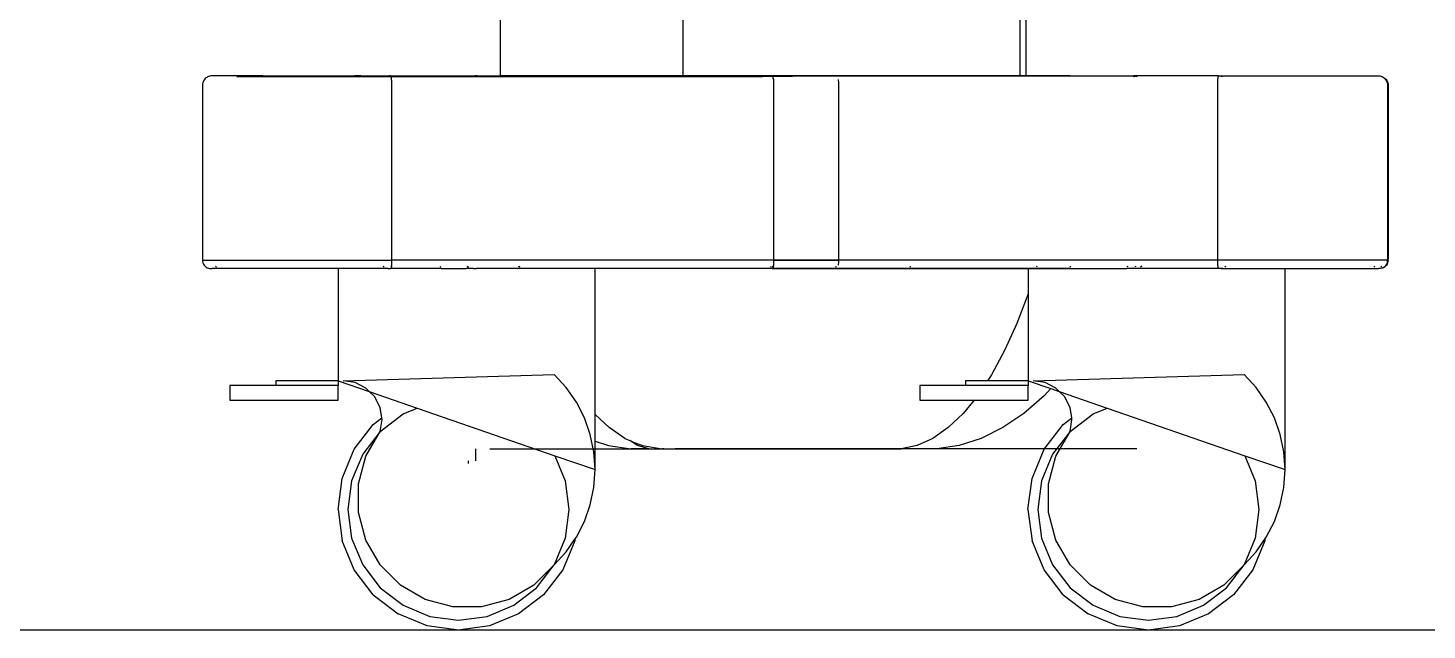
# Model space of a CAD drawing. Header units: centimetres. Extents: x 127 to 455, y 35 to 178.
# Drawn here: x 331.3 to 389.4, y 35.5 to 60.5 of the extents above; entities that cross this region are included whole.
import ezdxf

# ---------------------------------------------------------------- set-up
doc = ezdxf.new("R2010")
doc.units = ezdxf.units.CM
doc.layers.add('Edges', color=7, linetype='Continuous')

# ---------------------------------------------------------------- blocks, each defined once
blk = doc.blocks.new('Philips+Ultrasound+ls')
at = {"layer": 'Edges'}
for p, q in [((-20.114, -45.589), (-20.114, 2.367)), ((-5.875, -45.619), (-5.875, 2.367)), ((-5.866, -45.589), (-5.866, 2.367)), ((-27.699, -45.589), (-27.699, -40.057)), ((-6.121, -45.589), (-6.121, -42.919)), ((-40.06, -45.884), (-40.071, -45.936)), ((-40.041, -45.835), (-40.06, -45.884)), ((-40.017, -45.788), (-40.041, -45.835)), ((-39.986, -45.744), (-40.017, -45.788)), ((-39.951, -45.705), (-39.986, -45.744)), ((-39.91, -45.671), (-39.951, -45.705)), ((-39.866, -45.642), (-39.91, -45.671)), ((-39.818, -45.619), (-39.866, -45.642)), ((-39.809, -45.619), (-39.818, -45.619)), ((-39.767, -45.602), (-39.809, -45.619)), ((-39.759, -45.602), (-39.767, -45.602)), ((-39.715, -45.592), (-39.759, -45.602)), ((-39.707, -45.592), (-39.715, -45.592)), ((-39.662, -45.589), (-39.707, -45.592)), ((-37.56, -45.589), (-39.662, -45.589)), ((-38.64, -45.633), (-4.042, -45.589)), ((-22.52, -45.633), (-38.64, -45.633)), ((-37.56, -45.589), (-37.56, -45.619)), ((-37.56, -45.589), (-36.36, -45.589)), ((-36.36, -45.589), (-36.36, -45.619)), ((-36.36, -45.589), (-34.96, -45.589)), ((-34.96, -45.589), (-34.96, -45.619)), ((-34.96, -45.589), (-33.76, -45.589)), ((-33.76, -45.589), (-33.76, -45.619)), ((-33.496, -45.589), (-33.76, -45.589)), ((-33.496, -45.589), (-32.313, -45.592)), ((-32.366, -45.602), (-32.417, -45.619)), ((-32.313, -45.592), (-32.366, -45.602)), ((-32.26, -45.589), (-32.313, -45.592)), ((-32.26, -45.589), (-28.742, -45.592)), ((-32.24, -45.642), (-32.235, -45.671)), ((-32.235, -45.671), (-32.231, -45.705)), ((-32.231, -45.705), (-32.228, -45.744)), ((-32.228, -45.744), (-32.225, -45.788)), ((-32.225, -45.788), (-32.222, -45.835)), ((-32.222, -45.835), (-32.22, -45.884)), ((-32.22, -45.884), (-32.219, -45.936)), ((-28.813, -45.602), (-28.882, -45.619)), ((-28.742, -45.592), (-28.813, -45.602)), ((-28.67, -45.589), (-28.742, -45.592)), ((-28.67, -45.589), (-27.699, -45.589)), ((-27.699, -45.619), (-27.699, -45.589)), ((-20.114, -45.589), (-27.699, -45.589)), ((-16.814, -45.633), (-22.52, -45.633)), ((-20.114, -45.619), (-20.114, -45.589)), ((-13.763, -45.589), (-20.114, -45.589)), ((-16.42, -45.602), (-16.437, -45.619)), ((-16.409, -45.596), (-16.42, -45.602)), ((-16.382, -45.592), (-16.379, -45.602)), ((-16.379, -45.602), (-16.376, -45.619)), ((-16.373, -45.642), (-16.376, -45.619)), ((-16.371, -45.671), (-16.373, -45.642)), ((-16.368, -45.705), (-16.371, -45.671)), ((-16.368, -45.705), (-16.366, -45.744)), ((-16.366, -45.744), (-16.364, -45.788)), ((-16.364, -45.788), (-16.363, -45.835)), ((-16.363, -45.835), (-16.362, -45.884)), ((-16.362, -45.884), (-16.361, -45.936)), ((-16.313, -45.589), (-6.121, -45.589)), ((-13.763, -45.619), (-13.763, -45.589)), ((-5.866, -45.589), (-13.763, -45.589)), ((-13.681, -45.744), (-13.674, -45.788)), ((-13.674, -45.788), (-13.667, -45.835)), ((-13.667, -45.835), (-13.663, -45.884)), ((-13.663, -45.884), (-13.66, -45.936)), ((-6.121, -45.619), (-6.121, -45.589)), ((-6.121, -45.589), (-1.477, -45.589)), ((-5.866, -45.619), (-5.866, -45.589)), ((-4.042, -45.589), (-5.866, -45.589)), ((-4.042, -45.589), (-4.042, -45.619)), ((-1.477, -45.589), (-1.451, -45.592)), ((-1.451, -45.592), (-1.425, -45.602)), ((-1.451, -45.592), (-1.435, -45.592)), ((-1.435, -45.592), (-1.393, -45.602)), ((-1.435, -45.592), (-1.406, -45.592)), ((-1.425, -45.602), (-1.4, -45.619)), ((2.112, -45.589), (-1.406, -45.592)), ((-1.406, -45.592), (-1.336, -45.602)), ((-1.393, -45.602), (-1.353, -45.619)), ((-1.336, -45.602), (-1.268, -45.619)), ((2.071, -45.884), (2.07, -45.936)), ((2.073, -45.835), (2.071, -45.884)), ((2.075, -45.788), (2.073, -45.835)), ((2.079, -45.744), (2.075, -45.788)), ((2.082, -45.705), (2.079, -45.744)), ((2.086, -45.671), (2.082, -45.705)), ((2.091, -45.642), (2.086, -45.671)), ((2.096, -45.619), (2.091, -45.642)), ((2.112, -45.589), (2.165, -45.592)), ((2.165, -45.592), (3.262, -45.589)), ((2.165, -45.592), (2.218, -45.602)), ((2.218, -45.602), (2.269, -45.619)), ((3.262, -45.589), (8.762, -45.589)), ((8.762, -45.589), (8.805, -45.592)), ((8.805, -45.592), (8.81, -45.592)), ((8.81, -45.592), (8.858, -45.602)), ((8.858, -45.602), (8.903, -45.619)), ((8.903, -45.619), (8.908, -45.619)), ((8.908, -45.619), (8.946, -45.642)), ((8.946, -45.642), (8.986, -45.671)), ((8.946, -45.642), (8.956, -45.642)), ((8.956, -45.642), (9, -45.671)), ((8.986, -45.671), (9.023, -45.705)), ((9, -45.671), (9.041, -45.705)), ((9.023, -45.705), (9.055, -45.744)), ((9.041, -45.705), (9.076, -45.744)), ((9.055, -45.744), (9.083, -45.788)), ((9.076, -45.744), (9.107, -45.788)), ((9.083, -45.788), (9.105, -45.835)), ((9.105, -45.835), (9.122, -45.884)), ((9.107, -45.788), (9.131, -45.835)), ((9.122, -45.884), (9.133, -45.936)), ((9.131, -45.835), (9.15, -45.884)), ((9.15, -45.884), (9.161, -45.936)), ((-40.071, -45.936), (-40.067, -53.243)), ((-32.219, -45.936), (-32.22, -53.243)), ((-16.361, -45.936), (-16.361, -53.243)), ((-13.66, -45.936), (-13.662, -53.243)), ((2.07, -45.936), (2.071, -53.243)), ((9.133, -45.936), (9.128, -53.189)), ((9.161, -45.936), (9.153, -53.189)), ((-40.067, -53.243), (-40.062, -53.243)), ((-40.062, -53.243), (-40.062, -53.298)), ((-40.062, -53.243), (-32.22, -53.243)), ((-40.062, -53.298), (-40.049, -53.351)), ((-40.049, -53.351), (-40.027, -53.401)), ((-40.027, -53.401), (-39.998, -53.447)), ((-32.224, -53.401), (-32.226, -53.447)), ((-32.221, -53.351), (-32.224, -53.401)), ((-32.22, -53.298), (-32.221, -53.351)), ((-32.22, -53.243), (-32.22, -53.298)), ((-13.662, -53.243), (-32.22, -53.243)), ((-16.364, -53.401), (-16.365, -53.447)), ((-16.363, -53.351), (-16.364, -53.401)), ((-16.362, -53.298), (-16.363, -53.351)), ((-16.361, -53.243), (-16.362, -53.298)), ((-16.361, -53.243), (-13.662, -53.243)), ((2.071, -53.243), (-16.361, -53.243)), ((-13.671, -53.401), (-13.678, -53.447)), ((-13.666, -53.351), (-13.671, -53.401)), ((-13.662, -53.298), (-13.666, -53.351)), ((-13.662, -53.243), (-13.662, -53.298)), ((2.071, -53.243), (2.071, -53.298)), ((9.124, -53.243), (2.071, -53.243)), ((2.071, -53.298), (2.072, -53.351)), ((2.072, -53.351), (2.074, -53.401)), ((2.074, -53.401), (2.077, -53.447)), ((9.093, -53.401), (9.067, -53.447)), ((9.117, -53.401), (9.089, -53.447)), ((9.112, -53.351), (9.093, -53.401)), ((9.124, -53.298), (9.112, -53.351)), ((9.139, -53.351), (9.117, -53.401)), ((9.124, -53.243), (9.124, -53.298)), ((9.124, -53.243), (9.128, -53.243)), ((9.153, -53.189), (9.128, -53.189)), ((9.128, -53.189), (9.128, -53.243)), ((9.157, -53.243), (9.128, -53.243)), ((9.152, -53.298), (9.139, -53.351)), ((9.157, -53.243), (9.152, -53.298)), ((9.157, -53.243), (9.153, -53.189)), ((-39.998, -53.447), (-39.963, -53.489)), ((-39.963, -53.489), (-39.921, -53.524)), ((-39.954, -53.489), (-39.913, -53.524)), ((-39.921, -53.524), (-39.875, -53.553)), ((-39.875, -53.553), (-39.824, -53.574)), ((-39.824, -53.574), (-39.816, -53.574)), ((-39.816, -53.574), (-39.771, -53.587)), ((-39.771, -53.587), (-39.694, -53.587)), ((-39.694, -53.587), (-39.662, -53.589)), ((-34.429, -53.589), (-39.662, -53.589)), ((-39.521, -53.489), (-39.485, -53.524)), ((-32.37, -53.587), (-34.429, -53.589)), ((-34.429, -53.589), (-34.429, -58.244)), ((-32.564, -53.489), (-32.522, -53.524)), ((-32.424, -53.574), (-32.37, -53.587)), ((-32.37, -53.587), (-32.26, -53.589)), ((-30.158, -53.589), (-32.26, -53.589)), ((-32.234, -53.524), (-32.239, -53.553)), ((-32.23, -53.489), (-32.234, -53.524)), ((-32.226, -53.447), (-32.23, -53.489)), ((-32.221, -53.489), (-32.226, -53.524)), ((-30.203, -53.489), (-30.187, -53.524)), ((-30.164, -53.574), (-30.158, -53.589)), ((-30.158, -53.589), (-29.116, -53.589)), ((-28.819, -53.587), (-29.116, -53.589)), ((-29.079, -53.489), (-29.022, -53.524)), ((-28.891, -53.574), (-28.819, -53.587)), ((-28.819, -53.587), (-28.702, -53.589)), ((-26.894, -53.589), (-28.702, -53.589)), ((-26.915, -53.524), (-26.927, -53.489)), ((-26.924, -53.489), (-26.912, -53.524)), ((-26.894, -53.589), (-26.899, -53.574)), ((-26.895, -53.574), (-26.89, -53.589)), ((-26.89, -53.589), (-26.894, -53.589)), ((-23.767, -53.589), (-26.89, -53.589)), ((-23.767, -59.639), (-23.767, -53.589)), ((-13.763, -53.589), (-23.767, -53.589)), ((-16.486, -53.489), (-16.472, -53.524)), ((-16.439, -53.574), (-16.422, -53.587)), ((-16.422, -53.587), (-16.385, -53.589)), ((-16.422, -53.587), (-4.042, -53.589)), ((-16.385, -53.524), (-16.385, -53.489)), ((-16.385, -53.589), (-16.385, -53.574)), ((-16.379, -53.587), (-16.385, -53.589)), ((-16.376, -53.574), (-16.379, -53.587)), ((-15.982, -53.589), (-16.379, -53.587)), ((-16.373, -53.553), (-16.376, -53.574)), ((-16.37, -53.524), (-16.373, -53.553)), ((-16.368, -53.489), (-16.37, -53.524)), ((-16.365, -53.447), (-16.368, -53.489)), ((-10.759, -53.589), (-15.982, -53.589)), ((-13.763, -53.524), (-13.763, -53.489)), ((-13.763, -53.589), (-13.763, -53.574)), ((-4.042, -53.589), (-13.763, -53.589)), ((-10.73, -53.587), (-10.759, -53.589)), ((-10.716, -53.574), (-10.73, -53.587)), ((-10.73, -53.587), (-10.346, -53.589)), ((-10.68, -53.489), (-10.691, -53.524)), ((-10.346, -53.589), (-5.783, -53.589)), ((-5.783, -53.589), (-5.783, -54.619)), ((-5.783, -53.589), (-5.455, -53.589)), ((-5.45, -53.574), (-5.455, -53.589)), ((-5.455, -53.589), (-1.702, -53.589)), ((-5.423, -53.489), (-5.434, -53.524)), ((-4.042, -53.489), (-4.042, -53.524)), ((-4.042, -53.574), (-4.042, -53.589)), ((-1.696, -53.574), (-1.702, -53.589)), ((-1.477, -53.589), (-1.702, -53.589)), ((-1.658, -53.489), (-1.674, -53.524)), ((-1.423, -53.587), (-1.477, -53.589)), ((-1.397, -53.574), (-1.423, -53.587)), ((-1.331, -53.587), (-1.423, -53.587)), ((-1.328, -53.489), (-1.349, -53.524)), ((-1.259, -53.574), (-1.331, -53.587)), ((2.112, -53.589), (-1.331, -53.587)), ((-1.073, -53.489), (-1.129, -53.524)), ((2.077, -53.447), (2.081, -53.489)), ((2.081, -53.489), (2.085, -53.524)), ((2.085, -53.524), (2.09, -53.553)), ((2.087, -53.489), (2.09, -53.524)), ((2.09, -53.553), (2.095, -53.574)), ((2.222, -53.587), (2.112, -53.589)), ((2.276, -53.574), (2.222, -53.587)), ((2.222, -53.587), (4.879, -53.589)), ((2.416, -53.489), (2.374, -53.524)), ((4.879, -61.933), (4.879, -53.589)), ((4.879, -53.589), (8.762, -53.589)), ((8.607, -53.489), (8.571, -53.524)), ((8.825, -53.587), (8.762, -53.589)), ((8.861, -53.587), (8.825, -53.587)), ((8.89, -53.489), (8.855, -53.524)), ((8.909, -53.574), (8.861, -53.587)), ((8.915, -53.574), (8.909, -53.574)), ((8.955, -53.553), (8.915, -53.574)), ((8.997, -53.524), (8.955, -53.553)), ((8.965, -53.553), (8.955, -53.553)), ((9.011, -53.524), (8.965, -53.553)), ((9.034, -53.489), (8.997, -53.524)), ((9.053, -53.489), (9.011, -53.524)), ((9.067, -53.447), (9.034, -53.489)), ((9.089, -53.447), (9.053, -53.489)), ((-5.789, -54.637), (-6.259, -55.873)), ((-5.783, -54.619), (-5.789, -54.637)), ((-5.783, -54.619), (-5.783, -58.244)), ((-6.259, -55.873), (-6.767, -56.995)), ((-6.767, -56.995), (-7.31, -57.994)), ((-34.23, -58.244), (-25.467, -57.983)), ((-24.968, -58.525), (-25.467, -57.983)), ((-7.31, -57.994), (-7.474, -58.244)), ((-5.584, -58.244), (3.179, -57.983)), ((3.678, -58.525), (3.179, -57.983)), ((-38.929, -58.444), (-38.929, -59.044)), ((-37.029, -58.444), (-38.929, -58.444)), ((-37.029, -58.244), (-37.029, -58.444)), ((-34.429, -58.244), (-37.029, -58.244)), ((-34.429, -58.444), (-37.029, -58.444)), ((-34.429, -58.244), (-33.143, -58.689)), ((-34.429, -58.244), (-34.429, -58.444)), ((-34.429, -59.044), (-34.429, -58.444)), ((-33.733, -58.322), (-34.23, -58.244)), ((-33.284, -58.549), (-33.733, -58.322)), ((-33.143, -58.689), (-33.284, -58.549)), ((-24.546, -59.128), (-24.968, -58.525)), ((-10.283, -58.444), (-10.283, -59.044)), ((-8.383, -58.444), (-10.283, -58.444)), ((-8.383, -58.244), (-8.383, -58.444)), ((-7.474, -58.244), (-8.383, -58.244)), ((-5.783, -58.444), (-8.383, -58.444)), ((-5.783, -58.244), (-7.474, -58.244)), ((-5.783, -58.244), (-5.783, -58.444)), ((-5.783, -58.244), (-4.846, -58.568)), ((-5.783, -59.044), (-5.783, -58.444)), ((-5.087, -58.322), (-5.584, -58.244)), ((-4.846, -58.568), (-5.121, -58.864)), ((-4.638, -58.549), (-5.087, -58.322)), ((-4.846, -58.568), (-4.497, -58.689)), ((-4.497, -58.689), (-4.638, -58.549)), ((4.1, -59.128), (3.678, -58.525)), ((-38.929, -59.044), (-34.429, -59.044)), ((-32.927, -58.903), (-33.143, -58.689)), ((-33.143, -58.689), (-31.159, -59.375)), ((-32.695, -59.35), (-32.927, -58.903)), ((-24.21, -59.783), (-24.546, -59.128)), ((-10.283, -59.044), (-8.031, -59.044)), ((-8.031, -59.044), (-8.484, -59.598)), ((-8.031, -59.044), (-5.783, -59.044)), ((-5.121, -58.864), (-5.966, -59.598)), ((-4.281, -58.903), (-4.497, -58.689)), ((-4.497, -58.689), (-2.513, -59.375)), ((-4.049, -59.35), (-4.281, -58.903)), ((4.436, -59.783), (4.1, -59.128)), ((-32.977, -60.053), (-32.623, -59.782)), ((-32.623, -59.782), (-32.695, -59.35)), ((-32.686, -60.344), (-31.736, -59.614)), ((-32.613, -59.846), (-32.623, -59.782)), ((-31.736, -59.614), (-31.159, -59.375)), ((-31.159, -59.375), (-25.442, -61.354)), ((-23.965, -60.478), (-24.21, -59.783)), ((-23.178, -60.189), (-23.767, -59.639)), ((-23.767, -60.748), (-23.767, -59.639)), ((-8.484, -59.598), (-9.106, -60.189)), ((-5.966, -59.598), (-6.842, -60.189)), ((-4.331, -60.053), (-3.977, -59.782)), ((-3.977, -59.782), (-4.049, -59.35)), ((-4.04, -60.344), (-3.09, -59.614)), ((-3.967, -59.846), (-3.977, -59.782)), ((-3.09, -59.614), (-2.513, -59.375)), ((-2.513, -59.375), (3.204, -61.354)), ((4.681, -60.478), (4.436, -59.783)), ((-33.771, -61.089), (-32.977, -60.053)), ((-32.686, -60.344), (-33.416, -61.294)), ((-33.28, -61.372), (-32.686, -60.344)), ((-32.686, -60.344), (-32.613, -59.846)), ((-22.528, -60.634), (-23.178, -60.189)), ((-9.106, -60.189), (-9.745, -60.634)), ((-6.842, -60.189), (-7.742, -60.634)), ((-5.125, -61.089), (-4.331, -60.053)), ((-4.04, -60.344), (-4.77, -61.294)), ((-4.634, -61.372), (-4.04, -60.344)), ((-4.04, -60.344), (-3.967, -59.846)), ((-23.817, -61.199), (-23.965, -60.478)), ((-23.767, -61.933), (-23.767, -60.748)), ((-23.767, -60.748), (-23.205, -60.929)), ((-23.205, -60.929), (-22.278, -61.072)), ((-22.528, -60.634), (-22.328, -60.723)), ((-22.004, -60.929), (-22.328, -60.723)), ((-22.328, -60.723), (-22.228, -60.768)), ((-22.228, -60.768), (-22.217, -60.773)), ((-22.217, -60.773), (-21.793, -60.929)), ((-21.534, -61.072), (-22.004, -60.929)), ((-21.793, -60.929), (-20.984, -61.072)), ((-10.397, -60.929), (-11.055, -61.072)), ((-9.745, -60.634), (-10.397, -60.929)), ((-8.658, -60.929), (-9.585, -61.072)), ((-7.742, -60.634), (-8.658, -60.929)), ((4.829, -61.199), (4.681, -60.478)), ((-34.271, -62.295), (-33.771, -61.089)), ((-33.416, -61.294), (-33.874, -62.401)), ((-33.588, -62.52), (-33.28, -61.372)), ((-28.732, -61.072), (-28.732, -61.572)), ((-28.14, -61.072), (-11.055, -61.072)), ((-25.442, -61.354), (-23.767, -61.933)), ((-25.442, -61.354), (-25.008, -62.401)), ((-23.767, -61.933), (-23.817, -61.199)), ((-21.534, -61.072), (-22.278, -61.072)), ((-21.534, -61.072), (-21.148, -61.072)), ((-21.148, -61.072), (-20.984, -61.072)), ((-20.917, -61.072), (-20.984, -61.072)), ((-20.917, -61.072), (-20.785, -61.069)), ((-20.785, -61.069), (-20.446, -61.072)), ((-1.269, -61.072), (-20.446, -61.072)), ((-9.585, -61.072), (-11.055, -61.072)), ((-5.625, -62.295), (-5.125, -61.089)), ((-4.77, -61.294), (-5.228, -62.401)), ((-4.942, -62.52), (-4.634, -61.372)), ((3.204, -61.354), (3.638, -62.401)), ((3.204, -61.354), (4.879, -61.933)), ((4.879, -61.933), (4.829, -61.199)), ((-29.031, -61.572), (-29.031, -61.674)), ((-23.817, -62.668), (-23.767, -61.933)), ((4.829, -62.668), (4.879, -61.933)), ((-34.441, -63.589), (-34.271, -62.295)), ((-33.874, -62.401), (-34.031, -63.589)), ((-33.588, -63.707), (-33.588, -62.52)), ((-25.008, -62.401), (-24.852, -63.589)), ((-23.965, -63.389), (-23.817, -62.668)), ((-5.795, -63.589), (-5.625, -62.295)), ((-5.228, -62.401), (-5.385, -63.589)), ((-4.942, -63.707), (-4.942, -62.52)), ((3.638, -62.401), (3.794, -63.589)), ((4.681, -63.389), (4.829, -62.668)), ((-34.441, -63.589), (-34.271, -64.883)), ((-34.031, -63.589), (-33.874, -64.777)), ((-33.28, -64.855), (-33.588, -63.707)), ((-24.852, -63.589), (-25.008, -64.777)), ((-24.21, -64.084), (-23.965, -63.389)), ((-5.795, -63.589), (-5.625, -64.883)), ((-5.385, -63.589), (-5.228, -64.777)), ((-4.634, -64.855), (-4.942, -63.707)), ((3.794, -63.589), (3.638, -64.777)), ((4.436, -64.084), (4.681, -63.389)), ((-24.546, -64.739), (-24.21, -64.084)), ((4.1, -64.739), (4.436, -64.084)), ((-33.771, -66.089), (-34.271, -64.883)), ((-33.874, -64.777), (-33.416, -65.883)), ((-32.686, -65.883), (-33.28, -64.855)), ((-25.008, -64.777), (-25.467, -65.883)), ((-24.612, -64.883), (-25.111, -66.089)), ((-24.968, -65.342), (-24.603, -64.821)), ((-24.603, -64.821), (-24.612, -64.883)), ((-24.603, -64.821), (-24.546, -64.739)), ((-5.125, -66.089), (-5.625, -64.883)), ((-5.228, -64.777), (-4.77, -65.883)), ((-4.04, -65.883), (-4.634, -64.855)), ((3.638, -64.777), (3.179, -65.883)), ((4.034, -64.883), (3.535, -66.089)), ((3.678, -65.342), (4.042, -64.821)), ((4.042, -64.821), (4.034, -64.883)), ((4.042, -64.821), (4.1, -64.739)), ((-25.467, -65.883), (-24.968, -65.342)), ((3.179, -65.883), (3.678, -65.342)), ((-32.977, -67.124), (-33.771, -66.089)), ((-33.416, -65.883), (-32.686, -66.834)), ((-31.846, -66.723), (-32.686, -65.883)), ((-25.467, -65.883), (-26.307, -66.723)), ((-26.196, -66.834), (-25.467, -65.883)), ((-25.111, -66.089), (-25.906, -67.124)), ((-4.331, -67.124), (-5.125, -66.089)), ((-4.77, -65.883), (-4.04, -66.834)), ((-3.201, -66.723), (-4.04, -65.883)), ((3.179, -65.883), (2.339, -66.723)), ((2.45, -66.834), (3.179, -65.883)), ((3.535, -66.089), (2.74, -67.124)), ((-30.818, -67.317), (-31.846, -66.723)), ((-26.307, -66.723), (-27.335, -67.317)), ((-2.172, -67.317), (-3.201, -66.723)), ((2.339, -66.723), (1.311, -67.317)), ((-32.977, -67.124), (-31.941, -67.919)), ((-32.686, -66.834), (-31.736, -67.563)), ((-29.67, -67.625), (-30.818, -67.317)), ((-27.335, -67.317), (-28.483, -67.625)), ((-27.147, -67.563), (-26.196, -66.834)), ((-25.906, -67.124), (-26.941, -67.919)), ((-4.331, -67.124), (-3.295, -67.919)), ((-4.04, -66.834), (-3.09, -67.563)), ((-1.025, -67.625), (-2.172, -67.317)), ((1.311, -67.317), (0.163, -67.625)), ((1.499, -67.563), (2.45, -66.834)), ((2.74, -67.124), (1.705, -67.919)), ((-30.735, -68.418), (-31.941, -67.919)), ((-31.736, -67.563), (-30.629, -68.022)), ((-28.483, -67.625), (-29.67, -67.625)), ((-28.253, -68.022), (-27.147, -67.563)), ((-26.941, -67.919), (-28.147, -68.418)), ((-2.089, -68.418), (-3.295, -67.919)), ((-3.09, -67.563), (-1.983, -68.022)), ((0.163, -67.625), (-1.025, -67.625)), ((0.392, -68.022), (1.499, -67.563)), ((1.705, -67.919), (0.499, -68.418)), ((-29.441, -68.589), (-30.735, -68.418)), ((-30.629, -68.022), (-29.441, -68.178)), ((-29.441, -68.178), (-28.253, -68.022)), ((-28.147, -68.418), (-29.441, -68.589)), ((-0.795, -68.589), (-2.089, -68.418)), ((-1.983, -68.022), (-0.795, -68.178)), ((-0.795, -68.178), (0.392, -68.022)), ((0.499, -68.418), (-0.795, -68.589))]:
    blk.add_line(p, q, dxfattribs=at)

msp = doc.modelspace()

# ---------------------------------------------------------------- linework, layer by layer
msp.add_line((217.82, 35.483), (454.885, 35.483))

# ---------------------------------------------------------------- block references
msp.add_blockref('Philips+Ultrasound+ls', (378.6, 104.071))

doc.saveas('drawing.dxf')
